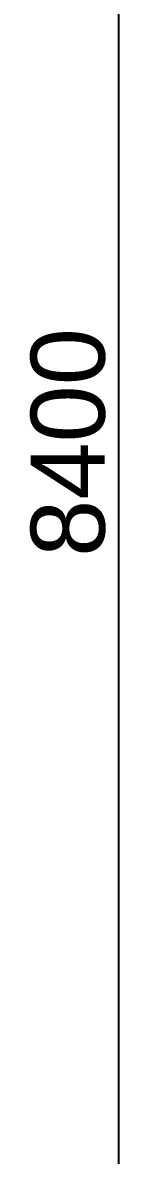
# Model space of a CAD drawing. Header units: millimetres. Extents: x -25371 to 2282244, y -90657 to 147824.
# Drawn here: x 1538596 to 1538866, y -3495 to -34 of the extents above; entities that cross this region are included whole.
import ezdxf

# ---------------------------------------------------------------- set-up
doc = ezdxf.new("R2010")
doc.units = ezdxf.units.MM
doc.layers.add('000 - D I M', color=1, linetype='Continuous')
doc.styles.add('FAMELINE_FOR_CKST', font='arial.ttf')
doc.dimstyles.new('FAMELINE-CKST_C-C', dxfattribs={"dimtxt": 0.3, "dimasz": 0.15, "dimexe": 0.1, "dimexo": 0.1, "dimgap": 0.05, "dimtad": 1, "dimzin": 0, "dimdsep": 46, "dimtxsty": 'FAMELINE_FOR_CKST', "dimblk": 'ORIGIN', "dimblk1": 'ORIGIN', "dimblk2": 'ORIGIN', "dimsah": 1, "dimcen": 0.1, "dimdle": 0.1, "dimclrd": 256, "dimclre": 256, "dimclrt": 3, "dimadec": 0, "dimazin": 0, "dimtfac": 1, "dimtix": 1, "dimtmove": 2, "dimatfit": 3, "dimfxl": 1, "dimtolj": 1, "dimtzin": 0, "dimlwd": -1, "dimlwe": -1, "dimarcsym": 0})

# ---------------------------------------------------------------- blocks, each defined once
blk = doc.blocks.new('_Origin')
at = {"color": 0, "linetype": 'ByBlock', "lineweight": -2}
blk.add_line((0, 0), (-1, 0), dxfattribs=at)
blk.add_circle((0, 0), 0.5, dxfattribs=at)
blk = doc.blocks.new('*D327')
at = {"layer": '000 - D I M', "transparency": 16777216}
for p, q in [((13225, 11700), (13506.3, 11700)), ((13431.3, 11587.5), (13431.3, 3412.5)), ((13225, 3300), (13506.3, 3300))]:
    blk.add_line(p, q, dxfattribs=at)
at = {"layer": 'Defpoints', "color": 0, "transparency": 16777216}
for p in [(13150, 11700), (13150, 3300), (13431.3, 3300)]:
    blk.add_point(p, dxfattribs=at)
at = {"layer": '000 - D I M', "transparency": 16777216, "xscale": 112.5, "yscale": 112.5, "zscale": 112.5}
for p, rotation in [((13431.3, 11700), 90), ((13431.3, 3300), 270)]:
    blk.add_blockref('_Origin', p, dxfattribs=dict(at, rotation=rotation))
at = {"layer": '000 - D I M', "color": 3, "transparency": 16777216, "insert": (13278.9, 7500), "char_height": 225, "attachment_point": 5, "rotation": 90, "style": 'FAMELINE_FOR_CKST'}
blk.add_mtext('\\A1;8400', dxfattribs=at)
blk = doc.blocks.new('C-1-VS01_REV00_20260615-121114_LOPF_DIMS')
at = {"layer": '000 - D I M'}
dim = blk.add_linear_dim(base=(13431.3, 3300), p1=(13150, 11700), p2=(13150, 3300), angle=90, dimstyle='FAMELINE-CKST_C-C', override={"dimscale": 750, "dimdec": 0}, dxfattribs=at)
dim.commit()
dim.dimension.update_dxf_attribs({"geometry": '*D327', "text_midpoint": (13278.9, 7500)})

msp = doc.modelspace()

# ---------------------------------------------------------------- block references
msp.add_blockref('C-1-VS01_REV00_20260615-121114_LOPF_DIMS', (1525434.648, -8816.585))

doc.saveas('drawing.dxf')
